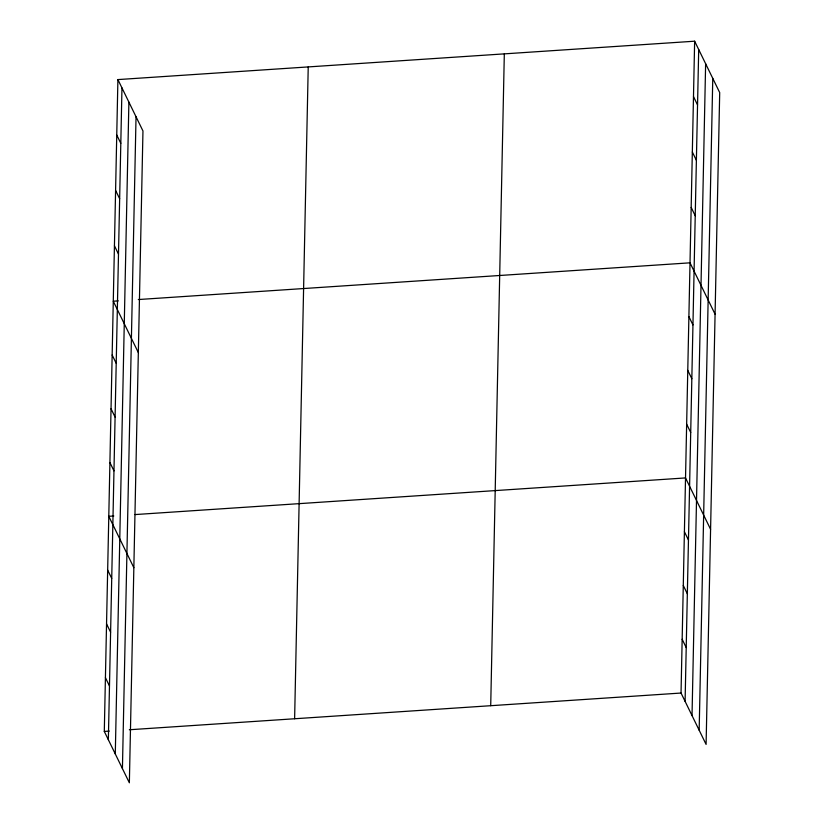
<?xml version="1.0" encoding="UTF-8"?>
<svg xmlns="http://www.w3.org/2000/svg" width="824" height="824" viewBox="0 0 824 824"><rect width="100%" height="100%" fill="white"/><g stroke="black" fill="none" stroke-linecap="round" stroke-linejoin="round"><path stroke-width="1.24" d="M117.904 79.588L142.964 130.965L129.358 782.8L104.298 731.424L117.904 79.588L694.642 41.2L719.702 92.576L706.096 744.412L681.036 693.036L694.642 41.2M108.356 739.746L121.962 87.91M115.288 753.95L128.894 102.114M122.426 768.596L136.032 116.761M294.621 718.755L308.228 66.919M490.713 705.704L504.319 53.869M685.094 701.358L698.701 49.522M692.026 715.572L705.632 63.736M699.164 730.208L712.77 78.373M118.285 300.873L113.279 301.213L138.339 352.59M138.319 299.545L690.018 262.825L715.077 314.202M113.794 515.979L108.789 516.318L133.849 567.695M135.085 514.567L685.527 477.93L710.587 529.307M104.298 731.424L109.304 731.084M129.337 729.755L681.036 693.036M693.489 96.604L697.547 104.926M692.335 152.007L696.393 160.33M691.171 207.421L695.229 215.744M688.895 316.601L692.953 324.924M687.772 370.378L691.83 378.7M686.649 424.154L690.708 432.476M684.404 531.707L688.462 540.029M683.281 585.483L687.34 593.805M682.159 639.259L686.217 647.582M116.751 134.992L120.809 143.314M115.587 190.395L119.655 198.718M114.433 245.799L118.491 254.122M112.157 354.989L116.215 363.312M111.034 408.766L115.092 417.088M109.911 462.542L113.97 470.864M107.666 570.095L111.724 578.417M106.543 623.871L110.601 632.193M105.42 677.647L109.479 685.97"/></g></svg>
